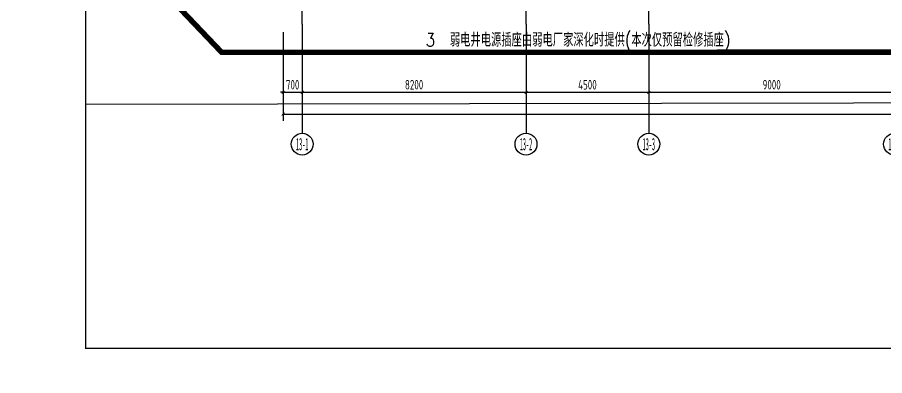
# Model space of a CAD drawing. Extents: x -228436 to 663611, y -207485 to 163917.
# Drawn here: x -10637 to 21140, y -20288 to -7156 of the extents above; entities that cross this region are included whole.
import ezdxf
from ezdxf.enums import TextEntityAlignment as Align

# ---------------------------------------------------------------- set-up
doc = ezdxf.new("R2010")
doc.units = 0
doc.header["$LTSCALE"] = 1000
doc.linetypes.add('X-104 13#平面$0$ACAD_ISO04W100', pattern=[30, 24, -3, 0, -3])
doc.linetypes.add('X-104 13#平面$0$DOTE', pattern=[2.42, 2, -0.2, 0.02, -0.2])
doc.layers.get('0').update_dxf_attribs({"linetype": 'CONTINUOUS'})
doc.layers.get('Defpoints').update_dxf_attribs({"linetype": 'CONTINUOUS'})
for name, color, linetype in [('AXIS_TEXT', 7, 'CONTINUOUS'), ('TEL_TEXT', 7, 'CONTINUOUS'), ('X-104 13#平面$0$01-标注_轴线坐标', 8, 'CONTINUOUS'), ('X-104 13#平面$0$02-TEXT_轴号', 7, 'CONTINUOUS'), ('X-104 13#平面$0$A_AXIS-轴线', 8, 'X-104 13#平面$0$DOTE'), ('X-104 13#平面$0$M-用地 红线', 20, 'X-104 13#平面$0$ACAD_ISO04W100'), ('X-104 13#平面$0$M-绿化 首层轮廓', 197, 'CONTINUOUS'), ('X-104 13#平面$0$M-道路 边线', 151, 'CONTINUOUS')]:
    doc.layers.add(name, color=color, linetype=linetype)
doc.styles.add('_TEL_DIM', font='ROMANS2', dxfattribs={"width": 0.8, "height": 3.5, "bigfont": 'HZDF2'})
doc.styles.add('COMPLEX', font='COMPLEX')
doc.styles.add('X-104 13#平面$0$_TCH_AXIS', font='STXIHEI.TTF', dxfattribs={"width": 0.75})
doc.styles.add('X-104 13#平面$0$_TCH_DIM_T3', font='ros1.shx', dxfattribs={"width": 0.8, "bigfont": 'jd.shx'})
doc.dimstyles.new('X-104 13#平面$0$_TCH_ARCH&&100', dxfattribs={"dimtxt": 350, "dimasz": 100, "dimexe": 250, "dimexo": 300, "dimgap": 100, "dimtad": 1, "dimdec": 0, "dimzin": 0, "dimdsep": 46, "dimtxsty": 'X-104 13#平面$0$_TCH_DIM_T3', "dimblk": 'X-104 13#平面$0$_ArchTick', "dimcen": 0.09, "dimclrt": 7, "dimazin": 2, "dimtfac": 1, "dimtdec": 0, "dimtix": 1, "dimtmove": 2, "dimatfit": 3, "dimfxl": 0, "dimtolj": 1, "dimtzin": 0, "dimarcsym": 0})

# ---------------------------------------------------------------- blocks, each defined once
blk = doc.blocks.new('图框-A1')
for points, const_width in [([(0, 0), (841, 0), (841, 594), (0, 594)], 0.05), ([(766, 584), (25, 584), (25, 10), (766, 10)], 0.5)]:
    blk.add_lwpolyline(points, close=True, dxfattribs=dict(const_width=const_width))
blk = doc.blocks.new('_AXISO')
blk.add_circle((0, 0), 0.5)
at = {"layer": 'AXIS_TEXT', "style": 'COMPLEX', "width": 1.041667}
blk.add_attdef('A', text='', height=0.56, dxfattribs=at).set_placement((-0.25, -0.28), (0.25, -0.28), align=Align.FIT)
blk = doc.blocks.new('X-104 13#平面$0$_ArchTick')
at = {"color": 0, "linetype": 'ByBlock', "const_width": 0.4}
blk.add_lwpolyline([(-0.5, -0.5), (0.5, 0.5)], dxfattribs=at)
blk = doc.blocks.new('*D765')
at = {"layer": 'Defpoints', "color": 0}
for p in [(-900, -7401), (58400, -7401), (58400, -10701)]:
    blk.add_point(p, dxfattribs=at)
at = {"layer": 'X-104 13#平面$0$01-标注_轴线坐标', "color": 0, "lineweight": -2}
for p, q in [((-900, -7701), (-900, -10951)), ((58400, -7701), (58400, -10951)), ((-900, -10701), (58400, -10701))]:
    blk.add_line(p, q, dxfattribs=at)
at = {"layer": 'X-104 13#平面$0$01-标注_轴线坐标', "color": 0, "lineweight": -2, "xscale": 100, "yscale": 100, "zscale": 100, "rotation": 180}
blk.add_blockref('X-104 13#平面$0$_ArchTick', (-900, -10701), dxfattribs=at)
at = {"layer": 'X-104 13#平面$0$01-标注_轴线坐标', "color": 0, "lineweight": -2, "xscale": 100, "yscale": 100, "zscale": 100}
blk.add_blockref('X-104 13#平面$0$_ArchTick', (58400, -10701), dxfattribs=at)
at = {"layer": 'X-104 13#平面$0$01-标注_轴线坐标', "color": 7, "insert": (28750, -10426), "char_height": 350, "attachment_point": 5, "style": 'X-104 13#平面$0$_TCH_DIM_T3'}
blk.add_mtext('\\A1;59300', dxfattribs=at)
blk = doc.blocks.new('*D766')
at = {"layer": 'Defpoints', "color": 0}
for p in [(-900, -7401), (-200, -7401), (-200, -9901)]:
    blk.add_point(p, dxfattribs=at)
at = {"layer": 'X-104 13#平面$0$01-标注_轴线坐标', "color": 0, "lineweight": -2}
for p, q in [((-900, -7701), (-900, -10151)), ((-200, -7701), (-200, -10151)), ((-900, -9901), (-1000, -9901)), ((-900, -9901), (-200, -9901)), ((-200, -9901), (-100, -9901))]:
    blk.add_line(p, q, dxfattribs=at)
at = {"layer": 'X-104 13#平面$0$01-标注_轴线坐标', "color": 0, "lineweight": -2, "xscale": 100, "yscale": 100, "zscale": 100}
blk.add_blockref('X-104 13#平面$0$_ArchTick', (-900, -9901), dxfattribs=at)
at = {"layer": 'X-104 13#平面$0$01-标注_轴线坐标', "color": 0, "lineweight": -2, "xscale": 100, "yscale": 100, "zscale": 100, "rotation": 180}
blk.add_blockref('X-104 13#平面$0$_ArchTick', (-200, -9901), dxfattribs=at)
at = {"layer": 'X-104 13#平面$0$01-标注_轴线坐标', "color": 7, "insert": (-550, -9626), "char_height": 350, "attachment_point": 5, "style": 'X-104 13#平面$0$_TCH_DIM_T3'}
blk.add_mtext('\\A1;700', dxfattribs=at)
blk = doc.blocks.new('*D767')
at = {"layer": 'Defpoints', "color": 0}
for p in [(-200, -7401), (8000, -7401), (8000, -9901)]:
    blk.add_point(p, dxfattribs=at)
at = {"layer": 'X-104 13#平面$0$01-标注_轴线坐标', "color": 0, "lineweight": -2}
for p, q in [((-200, -7701), (-200, -10151)), ((8000, -7701), (8000, -10151)), ((-200, -9901), (8000, -9901))]:
    blk.add_line(p, q, dxfattribs=at)
at = {"layer": 'X-104 13#平面$0$01-标注_轴线坐标', "color": 0, "lineweight": -2, "xscale": 100, "yscale": 100, "zscale": 100, "rotation": 180}
blk.add_blockref('X-104 13#平面$0$_ArchTick', (-200, -9901), dxfattribs=at)
at = {"layer": 'X-104 13#平面$0$01-标注_轴线坐标', "color": 0, "lineweight": -2, "xscale": 100, "yscale": 100, "zscale": 100}
blk.add_blockref('X-104 13#平面$0$_ArchTick', (8000, -9901), dxfattribs=at)
at = {"layer": 'X-104 13#平面$0$01-标注_轴线坐标', "color": 7, "insert": (3900, -9626), "char_height": 350, "attachment_point": 5, "style": 'X-104 13#平面$0$_TCH_DIM_T3'}
blk.add_mtext('\\A1;8200', dxfattribs=at)
blk = doc.blocks.new('*D768')
at = {"layer": 'Defpoints', "color": 0}
for p in [(8000, -7401), (12500, -7401), (12500, -9901)]:
    blk.add_point(p, dxfattribs=at)
at = {"layer": 'X-104 13#平面$0$01-标注_轴线坐标', "color": 0, "lineweight": -2}
for p, q in [((8000, -7701), (8000, -10151)), ((12500, -7701), (12500, -10151)), ((8000, -9901), (12500, -9901))]:
    blk.add_line(p, q, dxfattribs=at)
at = {"layer": 'X-104 13#平面$0$01-标注_轴线坐标', "color": 0, "lineweight": -2, "xscale": 100, "yscale": 100, "zscale": 100, "rotation": 180}
blk.add_blockref('X-104 13#平面$0$_ArchTick', (8000, -9901), dxfattribs=at)
at = {"layer": 'X-104 13#平面$0$01-标注_轴线坐标', "color": 0, "lineweight": -2, "xscale": 100, "yscale": 100, "zscale": 100}
blk.add_blockref('X-104 13#平面$0$_ArchTick', (12500, -9901), dxfattribs=at)
at = {"layer": 'X-104 13#平面$0$01-标注_轴线坐标', "color": 7, "insert": (10250, -9626), "char_height": 350, "attachment_point": 5, "style": 'X-104 13#平面$0$_TCH_DIM_T3'}
blk.add_mtext('\\A1;4500', dxfattribs=at)
blk = doc.blocks.new('*D769')
at = {"layer": 'Defpoints', "color": 0}
for p in [(12500, -7401), (21500, -7401), (21500, -9901)]:
    blk.add_point(p, dxfattribs=at)
at = {"layer": 'X-104 13#平面$0$01-标注_轴线坐标', "color": 0, "lineweight": -2}
for p, q in [((12500, -7701), (12500, -10151)), ((21500, -7701), (21500, -10151)), ((12500, -9901), (21500, -9901))]:
    blk.add_line(p, q, dxfattribs=at)
at = {"layer": 'X-104 13#平面$0$01-标注_轴线坐标', "color": 0, "lineweight": -2, "xscale": 100, "yscale": 100, "zscale": 100, "rotation": 180}
blk.add_blockref('X-104 13#平面$0$_ArchTick', (12500, -9901), dxfattribs=at)
at = {"layer": 'X-104 13#平面$0$01-标注_轴线坐标', "color": 0, "lineweight": -2, "xscale": 100, "yscale": 100, "zscale": 100}
blk.add_blockref('X-104 13#平面$0$_ArchTick', (21500, -9901), dxfattribs=at)
at = {"layer": 'X-104 13#平面$0$01-标注_轴线坐标', "color": 7, "insert": (17000, -9626), "char_height": 350, "attachment_point": 5, "style": 'X-104 13#平面$0$_TCH_DIM_T3'}
blk.add_mtext('\\A1;9000', dxfattribs=at)
blk = doc.blocks.new('X-104 13#平面$0$A$C0BB3323F')
at = {"layer": 'X-104 13#平面$0$M-用地 红线', "ltscale": 0.05, "const_width": 200}
blk.add_lwpolyline([(-7235, -1505), (-2249, -6741), (66865, -6716)], dxfattribs=at)
at = {"layer": 'X-104 13#平面$0$M-绿化 首层轮廓'}
for p, q in [((-7235, -1505), (-2249, -6741)), ((-2249, -6741), (58823, -6719))]:
    blk.add_line(p, q, dxfattribs=at)
at = {"layer": 'X-104 13#平面$0$M-道路 边线', "ltscale": 0.02}
blk.add_lwpolyline([(56087, -8541), (-7235, -8649)], dxfattribs=at)
blk = doc.blocks.new('X-104 13#平面$0$轴网')
at = {"layer": 'X-104 13#平面$0$01-标注_轴线坐标'}
for p, q in [((-200, -7401), (-200, -11401)), ((8000, -7401), (8000, -11401)), ((12500, -7401), (12500, -11401))]:
    blk.add_line(p, q, dxfattribs=at)
at = {"layer": 'X-104 13#平面$0$A_AXIS-轴线', "linetype": 'X-104 13#平面$0$DOTE'}
for p, q in [((-200, -7401), (-200, 24620.3)), ((8000, -7401), (8000, 24620.3)), ((12500, -7401), (12500, 24620.3))]:
    blk.add_line(p, q, dxfattribs=at)
at = {"layer": 'X-104 13#平面$0$01-标注_轴线坐标'}
ref = blk.add_blockref('_AXISO', (-200, -11801), dxfattribs=dict(at, xscale=800, yscale=800, zscale=800))
ref.add_attrib('A', '13-1', dxfattribs={"layer": 'X-104 13#平面$0$02-TEXT_轴号', "height": 452.55, "style": 'X-104 13#平面$0$_TCH_AXIS', "width": 0.499498}).set_placement((-426.3, -12027.3), (26.3, -12027.3), align=Align.FIT)
ref = blk.add_blockref('_AXISO', (8000, -11801), dxfattribs=dict(at, xscale=800, yscale=800, zscale=800))
ref.add_attrib('A', '13-2', dxfattribs={"layer": 'X-104 13#平面$0$02-TEXT_轴号', "height": 452.55, "style": 'X-104 13#平面$0$_TCH_AXIS', "width": 0.499498}).set_placement((7773.7, -12027.3), (8226.3, -12027.3), align=Align.FIT)
ref = blk.add_blockref('_AXISO', (12500, -11801), dxfattribs=dict(at, xscale=800, yscale=800, zscale=800))
ref.add_attrib('A', '13-3', dxfattribs={"layer": 'X-104 13#平面$0$02-TEXT_轴号', "height": 452.55, "style": 'X-104 13#平面$0$_TCH_AXIS', "width": 0.499498}).set_placement((12273.7, -12027.3), (12726.3, -12027.3), align=Align.FIT)
ref = blk.add_blockref('_AXISO', (21500, -11801), dxfattribs=dict(at, xscale=800, yscale=800, zscale=800))
ref.add_attrib('A', '13-4', dxfattribs={"layer": 'X-104 13#平面$0$02-TEXT_轴号', "height": 452.55, "style": 'X-104 13#平面$0$_TCH_AXIS', "width": 0.499498}).set_placement((21273.7, -12027.3), (21726.3, -12027.3), align=Align.FIT)
for p1, p2, distance, text, picture, middle in [((-900, -7401), (-200, -7401), -2500, '700', '*D766', (-550, -9626)), ((-900, -7401), (58400, -7401), -3300, '59300', '*D765', (28750, -10426)), ((-200, -7401), (8000, -7401), -2500, '8200', '*D767', (3900, -9626)), ((8000, -7401), (12500, -7401), -2500, '4500', '*D768', (10250, -9626)), ((12500, -7401), (21500, -7401), -2500, '9000', '*D769', (17000, -9626))]:
    dim = blk.add_aligned_dim(p1=p1, p2=p2, distance=distance, text=text, dimstyle='X-104 13#平面$0$_TCH_ARCH&&100', dxfattribs=at)
    dim.commit()
    dim.dimension.update_dxf_attribs({"geometry": picture, "text_midpoint": middle})
blk = doc.blocks.new('X-104 13#平面')
at = {"xscale": 100, "yscale": 100, "zscale": 100}
blk.add_blockref('图框-A1', (-10634.5, -20285.2), dxfattribs=at)
for name, p in [('X-104 13#平面$0$A$C0BB3323F', (-900, -1700)), ('X-104 13#平面$0$轴网', (0, 0))]:
    blk.add_blockref(name, p)
blk = doc.blocks.new('104 13#平面')
blk.add_blockref('X-104 13#平面', (0, 0))

msp = doc.modelspace()

# ---------------------------------------------------------------- block references
msp.add_blockref('104 13#平面', (0, 0))

# ---------------------------------------------------------------- texts
at = {"layer": 'TEL_TEXT', "style": '_TEL_DIM', "width": 0.8}
msp.add_text('3  弱电井电源插座由弱电厂家深化时提供(本次仅预留检修插座) ', height=496.063, dxfattribs=at).set_placement((4326.2, -8228.8))

doc.saveas('drawing.dxf')
